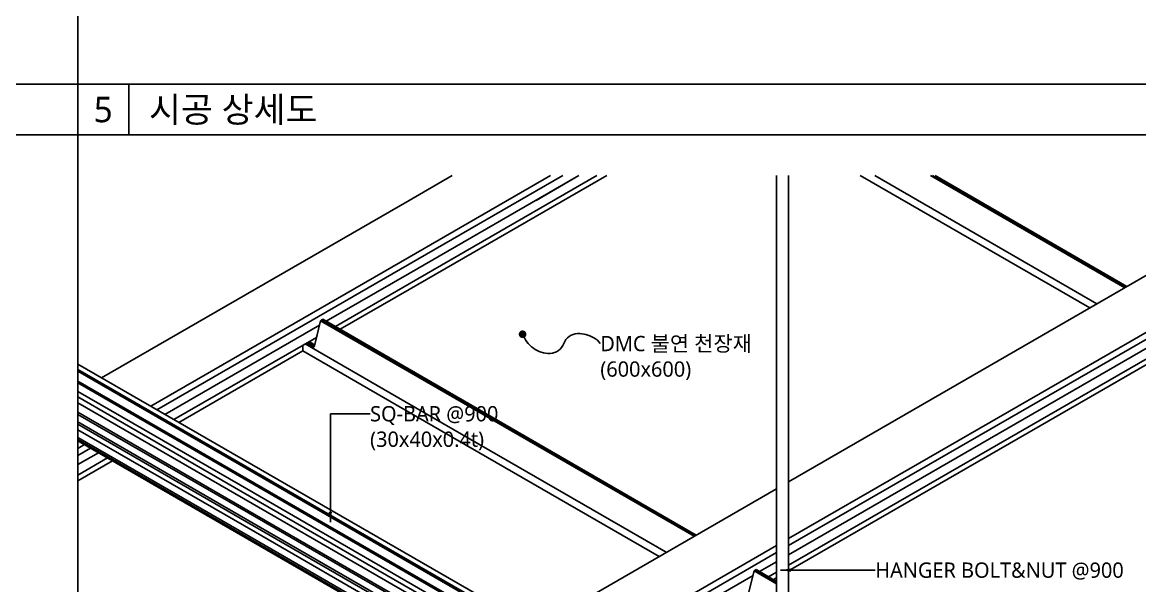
# Model space of a CAD drawing. Header units: millimetres. Extents: x 1394 to 74708, y 590 to 17190.
# Drawn here: x 63734 to 70309, y 4076 to 7393 of the extents above; entities that cross this region are included whole.
import ezdxf
from ezdxf.enums import TextEntityAlignment as Align

# ---------------------------------------------------------------- set-up
doc = ezdxf.new("R2010")
doc.units = ezdxf.units.MM
for name, color, linetype in [('5', 5, 'Continuous'), ('A-LINE-3', 7, 'Continuous'), ('A-LINE-4', 8, 'Continuous'), ('A-TXT-N', 3, 'Continuous'), ('AA-MKXS', 7, 'Continuous'), ('BAR', 3, 'Continuous'), ('CEIL', 8, 'Continuous'), ('HANGER', 9, 'Continuous'), ('TEXT', 3, 'Continuous')]:
    doc.layers.add(name, color=color, linetype=linetype)
doc.styles.get("Standard").update_dxf_attribs({"font": 'malgun.ttf'})
doc.styles.add('스타일1', font='malgun.ttf')
doc.dimstyles.get("Standard").update_dxf_attribs({"dimtxt": 0.18, "dimasz": 0.18, "dimexe": 0.18, "dimexo": 0.0625, "dimgap": 0.09, "dimtad": 0, "dimtih": 1, "dimtoh": 1, "dimdec": 4, "dimzin": 0, "dimdsep": 46, "dimtxsty": 'Standard', "dimcen": 0.09, "dimadec": 0, "dimazin": 0, "dimtfac": 1, "dimtdec": 4, "dimtofl": 0, "dimtmove": 0, "dimatfit": 3, "dimfxl": 1, "dimtolj": 1, "dimtzin": 0, "dimarcsym": 0})

msp = doc.modelspace()

# ---------------------------------------------------------------- linework, layer by layer
at = {"layer": '5'}
for p, q in [((65107.78, 4743.66), (64059.78, 5348.65)), ((65099.41, 4738.88), (64059.78, 5339.04)), ((65048.68, 4709.89), (64059.78, 5280.76)), ((65039.99, 4704.88), (64059.78, 5270.75)), ((65016.83, 4667.14), (64059.78, 5219.63)), ((65034.96, 4590), (64059.78, 5152.96)), ((65059.76, 4519.64), (64059.78, 5096.91)), ((65065.26, 4504.05), (64059.78, 5084.49)), ((65084.69, 4448.92), (64059.78, 5040.58)), ((65091.07, 4430.81), (64059.78, 5026.16)), ((65105.01, 4391.29), (64059.78, 4994.67)), ((65125.24, 4333.87), (64059.78, 4948.94)), ((65130.74, 4318.27), (64059.78, 4936.51)), ((66479.56, 3942.15), (65099.41, 4738.88)), ((66487.96, 3946.91), (65107.78, 4743.66)), ((66419.91, 3908.29), (65039.96, 4704.91)), ((66428.66, 3913.26), (65048.68, 4709.89)), ((66375.26, 3882.95), (65016.83, 4667.14)), ((66317.02, 3849.9), (65034.96, 4590)), ((66298.63, 3804.47), (65059.76, 4519.64)), ((66296.1, 3793.51), (65065.26, 4504.05)), ((66287.16, 3754.76), (65084.69, 4448.92)), ((66284.22, 3742.03), (65091.07, 4430.81)), ((66277.81, 3714.25), (65105.01, 4391.29)), ((66268.49, 3673.89), (65125.24, 4333.87)), ((66265.96, 3662.93), (65130.74, 4318.27))]:
    msp.add_line(p, q, dxfattribs=at)
at = {"layer": 'A-LINE-3'}
for p, q in [((64059.78, 17160), (64059.78, 630)), ((51885, 7030), (72429.78, 7030)), ((72429.78, 6730), (51885, 6730))]:
    msp.add_line(p, q, dxfattribs=at)
at = {"layer": 'A-LINE-4'}
msp.add_lwpolyline([(64359.78, 7030), (64359.78, 6730)], dxfattribs=at)
at = {"layer": 'AA-MKXS', "const_width": 22.5}
msp.add_lwpolyline([(66666.29, 5556.74, 1), (66688.79, 5556.74, 1)], format="xyb", close=True, dxfattribs=at)
at = {"layer": 'AA-MKXS'}
msp.add_lwpolyline([(66677.54, 5560.49, 0.157598), (66740.98, 5474.02, 0.1645918), (66839.33, 5443.7, 0.3071773), (66920.11, 5501.77, -0.3050772), (67001.13, 5560.49, -0.1502473), (67096.14, 5534.88, -0.1457508), (67135.08, 5501.66)], format="xyb", dxfattribs=at)
at = {"layer": 'BAR', "color": 13}
for p, q in [((66010.24, 6345.12), (66262.47, 6490.74)), ((66010.24, 5853.44), (67114.07, 6490.74)), ((66010.24, 5914.75), (67007.89, 6490.74)), ((66010.24, 6010.13), (66842.69, 6490.74)), ((66010.24, 5968.95), (66914.01, 6490.74)), ((66756.76, 6345.12), (67008.99, 6490.74)), ((64200, 5299.98), (66010.24, 6345.12)), ((64490.12, 5132.49), (66010.24, 6010.13)), ((64525.79, 5111.9), (66010.24, 5968.95)), ((65522.63, 5633.23), (66010.24, 5914.75)), ((65575.68, 5602.56), (66010.24, 5853.44)), ((68243.17, 4688.08), (70366.69, 5914.1)), ((64572.73, 5084.81), (65482.32, 5609.95)), ((64625.83, 5054.15), (65464.62, 5538.43)), ((68243.17, 4353.1), (70366.69, 5579.11)), ((68243.17, 4311.91), (70366.69, 5537.93)), ((68243.17, 4257.71), (70366.69, 5483.73)), ((68243.17, 4196.41), (70366.69, 5422.43)), ((64059.78, 4884.03), (64098.79, 4906.56)), ((64059.78, 4842.85), (64134.46, 4885.97)), ((64059.78, 4788.65), (64181.4, 4858.87)), ((64059.78, 4727.35), (64234.49, 4828.22)), ((66782.45, 3844.74), (68172.54, 4647.31)), ((67041.78, 3659.47), (68172.54, 4312.32)), ((67077.45, 3638.88), (68172.54, 4271.14)), ((68072.35, 4159.09), (68172.54, 4216.94)), ((68125.44, 4128.44), (68172.54, 4155.63)), ((67124.39, 3611.79), (68033.82, 4136.85))]:
    msp.add_line(p, q, dxfattribs=at)
at = {"layer": 'CEIL', "linetype": 'Continuous'}
for p, q in [((66010.24, 5819.54), (67172.8, 6490.74)), ((68665.14, 6490.74), (70015.3, 5711.23)), ((68750.19, 6490.74), (70057.83, 5735.78)), ((69078, 6490.74), (70221.73, 5830.41)), ((69090.39, 6490.74), (70227.93, 5833.99)), ((69104.74, 6490.74), (70234.23, 5837.62)), ((65605.03, 5585.59), (66010.24, 5819.54)), ((65450.43, 5481.07), (65488.85, 5636.36)), ((65488.85, 5636.36), (65495.05, 5639.94)), ((65488.85, 5636.36), (66010.24, 5335.34)), ((65495.05, 5639.94), (65503.04, 5644.56)), ((65495.05, 5639.94), (66010.24, 5342.5)), ((65503.04, 5644.56), (66010.24, 5351.28)), ((65450.43, 5481.07), (65468.06, 5552.34)), ((64655.19, 5037.2), (65384.48, 5458.26)), ((65384.48, 5492.17), (65384.48, 5458.26)), ((65384.48, 5458.26), (65933.69, 5141.17)), ((65397.64, 5499.76), (65933.69, 5190.28)), ((65407.85, 5505.66), (65450.43, 5481.07)), ((65407.85, 5505.66), (65450.43, 5481.07)), ((65414.65, 5509.58), (65452.13, 5487.95)), ((65414.65, 5509.58), (65452.13, 5487.95)), ((65421.46, 5513.51), (65453.83, 5494.82)), ((65421.46, 5513.51), (65453.83, 5494.82)), ((66010.24, 5351.28), (67699.74, 4374.34)), ((66010.24, 5342.5), (67693.44, 4370.7)), ((66010.24, 5335.34), (67687.24, 4367.12)), ((68243.17, 4162.5), (70366.69, 5388.52)), ((65933.69, 5190.28), (67523.34, 4272.49)), ((65933.69, 5141.17), (67480.81, 4247.94)), ((64059.78, 4693.44), (64263.86, 4811.26)), ((68001.93, 4007.96), (68040.35, 4163.25)), ((68040.35, 4163.25), (68046.55, 4166.83)), ((68040.35, 4163.25), (68172.54, 4086.93)), ((68046.55, 4166.83), (68052.75, 4170.41)), ((68046.55, 4166.83), (68172.54, 4094.09)), ((68052.75, 4170.41), (68172.54, 4101.25)), ((68154.81, 4111.49), (68172.54, 4121.72))]:
    msp.add_line(p, q, dxfattribs=at)
at = {"layer": 'CEIL'}
for p, q in [((65135.87, 4759.71), (64059.78, 5380.92)), ((65019.74, 4633.19), (64059.78, 5187.36)), ((65134.03, 4308.93), (64059.78, 4929.08)), ((66516.15, 3962.91), (65135.87, 4759.71)), ((66347.07, 3866.95), (65019.74, 4633.19)), ((66264.45, 3656.37), (65134.03, 4308.93))]:
    msp.add_line(p, q, dxfattribs=at)
at = {"layer": 'HANGER'}
for p, q in [((68172.54, 6490.74), (68172.54, 3372.38)), ((68243.17, 3372.38), (68243.17, 6490.74))]:
    msp.add_line(p, q, dxfattribs=at)

# ---------------------------------------------------------------- texts
at = {"layer": 'A-TXT-N', "style": '스타일1'}
for s, p in [('DMC 불연 천장재', (67135.08, 5501.66)), ('(600x600)', (67135.08, 5351.66)), ('SQ-BAR @900', (65780.32, 5088.56)), ('(30x40x0.4t)', (65780.32, 4938.56)), ('HANGER BOLT&NUT @900', (68753.25, 4167.65))]:
    msp.add_text(s, height=90, dxfattribs=at).set_placement(p, align=Align.MIDDLE_LEFT)
at = {"layer": 'TEXT', "style": '스타일1'}
msp.add_text('시공 상세도', height=150, dxfattribs=at).set_placement((64479.1, 6880, 0), align=Align.MIDDLE_LEFT)
msp.add_text('5', height=150, dxfattribs=at).set_placement((64209.78, 6880, 0), align=Align.MIDDLE_CENTER)

# ---------------------------------------------------------------- leaders
at = {"layer": 'AA-MKXS'}
for points in [[(65546.31, 4450), (65546.31, 5088.56), (65780.32, 5088.56)], [(68196.2, 4167.65), (68753.25, 4167.65)]]:
    msp.add_leader(points, dimstyle='Standard', override={"dimscale": 30, "dimtxt": 3, "dimasz": 2, "dimexe": 1, "dimexo": 2, "dimgap": 1, "dimtih": 0, "dimtoh": 0, "dimdec": 0, "dimzin": 8, "dimlunit": 6, "dimcen": 0, "dimclrd": 256, "dimclre": 256, "dimclrt": 3, "dimtdec": 0, "dimtix": 1, "dimtofl": 1, "dimtmove": 2}, dxfattribs=at)

doc.saveas('drawing.dxf')
